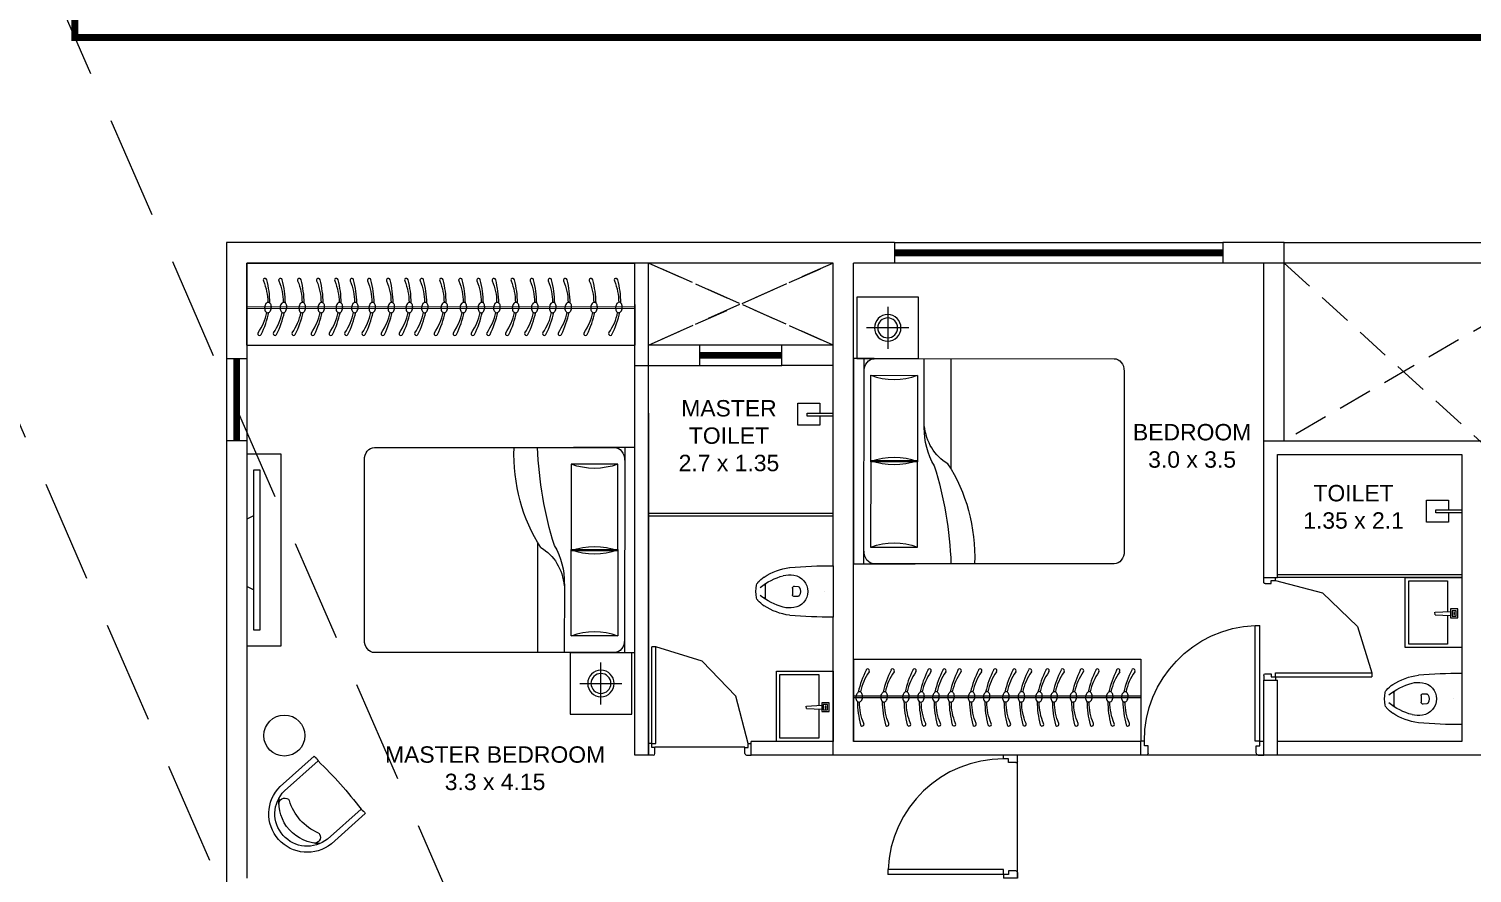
# Model space of a CAD drawing. Header units: inches. Extents: x 27644242 to 29005101, y -955243 to 216979.
# Drawn here: x 28704007 to 28714567, y -591915 to -585740 of the extents above; entities that cross this region are included whole.
import ezdxf

# ---------------------------------------------------------------- set-up
doc = ezdxf.new("R2010")
doc.units = ezdxf.units.IN
doc.header["$MEASUREMENT"] = 0
doc.set_wipeout_variables(frame=1)
for name, pattern in [('01-Xref Col Podium Lvl-1$0$HIDDEN', [0.375, 0.25, -0.125]), ('DASHED2', [0.375, 0.25, -0.125]), ('HIDDEN', [0.375, 0.25, -0.125])]:
    doc.linetypes.add(name, pattern=pattern)
for name, color, linetype, lineweight in [('AHC-A-DUCT', 14, 'HIDDEN', 5), ('DOOR', 4, 'Continuous', 0), ('DOORS', 1, 'Continuous', 9), ('ELEVATION', 40, 'Continuous', 13), ('FURN', 250, 'Continuous', 0), ('RVA Site Boundary', 17, 'Continuous', 15), ('WALL', 7, 'Continuous', 20), ('WINDOW', 162, 'Continuous', 13)]:
    doc.layers.add(name, color=color, linetype=linetype, lineweight=lineweight)
doc.layers.add('text', color=7, linetype='Continuous')
doc.styles.add('AMITS', font='arial.ttf')

# ---------------------------------------------------------------- blocks, each defined once
blk = doc.blocks.new('A$C3C731254-flat-1')
at = {"layer": 'FURN'}
for p, q in [((-77430, -2820), (-77431, -2802)), ((-77430, -2802), (-77318, -2797)), ((-77430, -2820), (-77318, -2825))]:
    blk.add_line(p, q, dxfattribs=at)
for points in [[(-77233, -3061), (-77648, -3061), (-77648, -2547), (-77233, -2547)], [(-77263, -2843), (-77263, -2778), (-77318, -2778), (-77318, -2843)], [(-77275, -2831), (-77275, -2791), (-77306, -2791), (-77306, -2831)], [(-77287, -2819), (-77287, -2803), (-77293, -2803), (-77293, -2819)]]:
    blk.add_lwpolyline(points, close=True, dxfattribs=at)
blk.add_lwpolyline([(-77339, -2824), (-77339, -3036), (-77623, -3036), (-77623, -2572), (-77339, -2572), (-77339, -2798)], dxfattribs=at)
blk = doc.blocks.new('A$C700F438C')
at = {"layer": 'FURN', "color": 8, "extrusion": (-6.65399e-08, 5.27913e-08, 1)}
for p, q in [((0.073, 1.5, 0), (1.83, 1.5, 0)), ((1.98, 1.5, 0), (1.53, 1.5, 0)), ((1.98, 1.5, 0), (1.53, 1.5, 0)), ((1.98, 1.5, 0), (1.53, 1.5, 0)), ((1.904, 1.5, 0), (1.904, 0, 0)), ((0, 0.091, 0), (0, 1.409, 0)), ((1.855, 1.378, 0), (1.512, 1.378, 0)), ((1.512, 1.378, 0), (1.512, 0.747, 0)), ((1.855, 0.747, 0), (1.855, 1.378, 0)), ((1.267, 0.799, 0), (1.267, 0, 0)), ((1.512, 0.122, 0), (1.512, 0.754, 0)), ((1.512, 0.754, 0), (1.855, 0.754, 0)), ((1.512, 0.747, 0), (1.855, 0.747, 0)), ((1.855, 0.754, 0), (1.855, 0.122, 0)), ((1.463, 0.503, 0), (1.463, 0, 0)), ((1.855, 0.122, 0), (1.512, 0.122, 0)), ((1.83, 0, 0), (0.074, 0, 0)), ((1.904, 0, 0), (1.98, 0, 0))]:
    blk.add_line(p, q, dxfattribs=at)
at = {"layer": 'FURN', "linetype": 'Continuous', "lineweight": 0, "extrusion": (-6.65399e-08, 5.27913e-08, 1)}
blk.add_line((1.83, 0, 0), (1.917, 0, 0), dxfattribs=at)
at = {"layer": 'FURN', "color": 8, "extrusion": (6.65399e-08, -5.27913e-08, -1)}
for centre, major_axis, ratio, start_param, end_param in [((0.073, 1.409, 0), (0, -0.0914, 0), 0.803207, 1.570796, 3.141593), ((1.959, 1.454, 0), (0, -1.077, 0), 0.803207, 0.880587, 1.613256), ((3.067, 1.603, 0), (0, -2.243, 0), 0.803207, 1.197175, 1.525138), ((1.83, 1.409, 0), (0, -0.0914, 0), 0.803207, 3.141593, 4.712389), ((1.683, 2.11, 0), (0, -0.762, 0), 0.803207, -0.283794, 0.283794), ((0.669, 0.085, 0), (-0.705, -0.615, 0), 0.604617, 2.952061, 3.536756), ((-0.032, 0.19, 0), (-1.467, -0.494, 0), 0.581007, 3.019706, 3.343381), ((1.684, 0.015, 0), (0, -0.762, 0), 0.803207, 2.857799, 3.425387), ((0.074, 0.091, 0), (0, -0.0914, 0), 0.803207, 0, 1.570796), ((1.83, 0.092, 0), (0, -0.0914, 0), 0.803207, -1.570796, 0)]:
    blk.add_ellipse(centre, major_axis=major_axis, ratio=ratio, start_param=start_param, end_param=end_param, dxfattribs=at)
at = {"layer": 'FURN', "color": 8, "extrusion": (-6.65399e-08, 5.27913e-08, 1)}
for centre, start_param, end_param in [((1.683, 1.485, 0), -0.283794, 0.283794), ((1.684, -0.61, 0), 2.857799, 3.425387)]:
    blk.add_ellipse(centre, major_axis=(0, -0.762, 0), ratio=0.803207, start_param=start_param, end_param=end_param, dxfattribs=at)
blk = doc.blocks.new('BEDROOM')
at = {"layer": 'FURN', "linetype": 'Continuous', "extrusion": (-5.00305e-08, -8.66553e-08, 1)}
for p, q in [((1066, 501, 0), (1066, 193, 0)), ((912, 347, 0), (1220, 347, 0))]:
    blk.add_line(p, q, dxfattribs=at)
at = {"layer": 'FURN', "ltscale": 500}
blk.add_line((1315, 122, 0), (1315, -1378, 0), dxfattribs=at)
at = {"layer": 'FURN', "ltscale": 0.05, "extrusion": (-5.00305e-08, -8.66553e-08, 1), "elevation": 0}
blk.add_lwpolyline([(1291, 122), (841, 122), (841, 572), (1291, 572)], close=True, dxfattribs=at)
at = {"layer": 'FURN', "linetype": 'Continuous', "extrusion": (-5.00305e-08, -8.66553e-08, 1)}
for radius in [97, 72.8]:
    blk.add_circle((1066, 347, 0), radius, dxfattribs=at)
at = {"layer": 'FURN', "extrusion": (-3.01072e-07, 1.30707e-07, 1), "xscale": -1000.000000000015, "yscale": 1000.000000000015, "zscale": 1000.000000000007, "rotation": 180.0236273616612}
blk.add_blockref('A$C700F438C', (-665, 121, 0), dxfattribs=at)
blk = doc.blocks.new('A$C3D5F2F58')
at = {"color": 0, "linetype": 'ByBlock'}
blk.add_wipeout([(188, 0), (-188, 0), (-185, -125), (-183, -194), (-179, -263), (-176, -302), (-170, -349), (-151, -415), (-144, -433), (-131, -459), (-112, -495), (-106, -504), (-86, -530), (-72, -545), (-64, -553), (-56, -558), (-41, -562), (-23, -564), (3, -565), (30, -563), (47, -561), (56, -558), (74, -543), (101, -511), (135, -451), (158, -392), (171, -340), (179, -260), (185, -136), (187, -46)], dxfattribs=at)
for p, q in [((-188, 0), (188, 0)), ((0, -63), (0, -63)), ((-38, -282), (-36, -255)), ((-24, -298), (24, -298)), ((36, -255), (38, -282)), ((-43, -497), (43, -497))]:
    blk.add_line(p, q, dxfattribs=at)
at = {"color": 0, "linetype": 'ByBlock', "extrusion": (0, 0, -1)}
for centre, major_axis, ratio, start_param, end_param in [((3903, 5), (4088, 164), 0.940247, 3.100232, 3.182953), ((-3903, 5), (-4088, 164), 0.940247, 3.100232, 3.182953), ((0, -305), (84.4, 84.4), 1, 4.07333, 6.922251), ((87, -319), (147, 147), 1, 3.705861, 4.079165), ((-24, -284), (10, 10), 1, 2.356198, 4.018929), ((-27, -256), (6.03, 6.03), 1, 4.01894, 4.852375), ((0, -292), (-38.2, 38.2), 1, 0.139988, 1.430816), ((24, -284), (-10, 10), 1, 2.264265, 3.926995), ((27, -256), (6.03, 6.03), 1, -0.139979, 0.693472), ((-87, -319), (-147, 147), 1, 2.204028, 2.577331), ((276, -258), (321, 321), 1, 3.353441, 3.79389), ((326, -246), (-323, 323), 1, 4.816657, 5.23508), ((-326, -246), (-323, 323), 1, 2.618909, 3.037332), ((-276, -258), (-321, 321), 1, 2.489302, 2.929752), ((119, -350), (193, 193), 1, 3.092098, 3.328462), ((-43, -474), (16.1, 16.1), 1, 2.356198, 3.387836), ((43, -474), (16.1, 16.1), 1, 1.324559, 2.356198), ((-119, -350), (193, 193), 1, 1.383935, 1.620298), ((-41, -527), (24.1, 24.1), 1, 2.528301, 3.092099), ((0, -292), (-193, 193), 1, 3.75489, 4.099099), ((41, -527), (24.1, 24.1), 1, 1.620298, 2.184095)]:
    blk.add_ellipse(centre, major_axis=major_axis, ratio=ratio, start_param=start_param, end_param=end_param, dxfattribs=at)
blk = doc.blocks.new('A$C3E645E75')
at = {"extrusion": (0, 0, -1), "zscale": -0.9999999999999998, "rotation": 179.9999999999989}
blk.add_blockref('A$C3D5F2F58', (0, 0), dxfattribs=at)
blk = doc.blocks.new('A$C6E20521E-flat-1-flatten-1')
at = {"layer": 'DOORS', "color": 251}
for p, q in [((-63, 103), (-63, 949)), ((-63, 949), (-27, 949)), ((-27, 103), (-27, 949)), ((-900, 0), (-900, 103)), ((-873, 103), (-900, 103)), ((0, 0), (-900, 0)), ((-873, 67), (-873, 103)), ((-846, 67), (-873, 67)), ((-846, 13), (-846, 67)), ((-27, 103), (-63, 103)), ((-54, 13), (-54, 67)), ((-54, 67), (-27, 67)), ((-27, 103), (0, 103)), ((-27, 67), (-27, 103)), ((0, 0), (0, 103)), ((-859, 0), (-900, 0)), ((-40, 0), (0, 0))]:
    blk.add_line(p, q, dxfattribs=at)
at = {"layer": 'DOORS', "color": 251, "extrusion": (0, 0, -1)}
for centre, major_axis, start_param, end_param in [((-27, 103), (-729, -429), 0.531535, 2.059765), ((-859, 13), (-11.7, -6.7), 3.665191, 5.235988), ((-40, 13), (-11.7, -6.7), 5.235988, 6.806784)]:
    blk.add_ellipse(centre, major_axis=major_axis, ratio=1, start_param=start_param, end_param=end_param, dxfattribs=at)
blk = doc.blocks.new('A$C3A956F37-flat-1')
at = {"layer": 'FURN'}
blk.add_line((-168, 90), (0, 90), dxfattribs=at)
for points in [[(-97, 67), (-97, 0), (-259, 0), (-259, 161), (-97, 161), (-97, 90)], [(0, 67), (-191, 67), (-191, 90), (-168, 90)]]:
    blk.add_lwpolyline(points, dxfattribs=at)
blk = doc.blocks.new('A$C65A37FE3-flatten-3')
at = {"layer": 'DOOR', "color": 252, "true_color": 0x939598}
for p, q in [((0, -34), (0, 0)), ((0, 0), (86, 0)), ((11, -45), (56, -45)), ((56, -45), (56, -23)), ((56, -23), (86, -23)), ((86, -23), (86, 0)), ((86, -23), (86, -53)), ((86, -23), (791, -23)), ((86, -53), (791, -53)), ((791, -53), (791, -23)), ((0, -716), (0, -750)), ((11, -705), (56, -705)), ((56, -705), (56, -728)), ((56, -728), (86, -728)), ((86, -728), (86, -750)), ((0, -750), (86, -750))]:
    blk.add_line(p, q, dxfattribs=at)
for points in [[(0, -34), (3, -42), (11, -45)], [(86, -728), (430, -638), (687, -392), (791, -53)], [(11, -705), (6, -707), (2, -711), (0, -716)]]:
    blk.add_lwpolyline(points, dxfattribs=at)
blk = doc.blocks.new('TVVVV')
at = {"layer": 'FURN', "ltscale": 1000, "elevation": 0}
blk.add_lwpolyline([(-130, 740), (-82, 740), (-82, -429), (-130, -429)], close=True, dxfattribs=at)
for points in [[(-130, 447), (-179, 422)], [(-130, -96), (-179, -71)]]:
    blk.add_lwpolyline(points, dxfattribs=at)
blk = doc.blocks.new('cha-1')
at = {"color": 0, "linetype": 'ByBlock'}
for points in [[(375, 10), (375, 453, 0.950858), (-375, 453), (-375, 10)], [(315, 11), (315, 452, 0.946504), (-315, 452), (-315, 11)]]:
    blk.add_lwpolyline(points, format="xyb", dxfattribs=at)
for centre, radius, start, end in [((0, 263), 405, 42.4573, 137.5427), ((-217, 533), 58.2, 126.2045, 258.1486), ((217, 533), 58.2, 281.8514, 53.7955), ((-224, 501), 25, 258.1486, 294.8492), ((0, 17), 508, 65.1508, 114.8492), ((224, 501), 25, 245.1508, 281.8514), ((-347, 125), 118, 256.2867, 285.6904), ((0, 4466), 4466, 265.9551, 274.0449), ((347, 125), 118, 254.3096, 283.7133)]:
    blk.add_arc(centre, radius, start, end, dxfattribs=at)
blk = doc.blocks.new('FDEFREFR')
at = {"layer": 'AHC-A-DUCT', "linetype": 'DASHED2', "ltscale": 1000}
for p, q in [((28731434, 1060, 0), (28732784, 1660, 0)), ((28732784, 1060, 0), (28731434, 1660, 0)), ((28736084, 1660), (28738284, -340)), ((28738334, 1660), (28736084, 360))]:
    blk.add_line(p, q, dxfattribs=at)
at = {"layer": 'FURN'}
for p, q in [((28728495, 1059, 0), (28728495, 1660, 0)), ((28728495, 1660, 0), (28731334, 1660, 0)), ((28731335, 1059, 0), (28731334, 1660, 0)), ((28728495, 1341, 0), (28731334, 1340, 0)), ((28728495, 1329, 0), (28731334, 1328, 0)), ((28728495, 1060, 0), (28731335, 1060, 0)), ((28732934, -1239, 0), (28732934, -1839, 0)), ((28735034, -1239, 0), (28732934, -1239, 0)), ((28735034, -1238, 0), (28735034, -1839)), ((28735034, -1507, 0), (28732934, -1508, 0)), ((28735034, -1519, 0), (28732934, -1520, 0)), ((28735034, -1839), (28732934, -1839))]:
    blk.add_line(p, q, dxfattribs=at)
at = {"layer": 'FURN', "ltscale": 500}
for p, q in [((28731434, -169), (28732784, -169)), ((28731434, -189), (28732784, -189)), ((28737384, -620), (28736034, -620)), ((28737384, -640), (28736034, -640)), ((28732139, -1882), (28731479, -1882))]:
    blk.add_line(p, q, dxfattribs=at)
at = {"layer": 'FURN', "extrusion": (-9.36485e-09, -6.40542e-09, 1)}
for points in [[(28728663, 1367, 0.057952), (28728640, 1538, 1.08017), (28728615, 1529, -0.102886), (28728647, 1372, -0.821198)], [(28728776, 1367, 0.057952), (28728753, 1538, 1.08017), (28728728, 1529, -0.102886), (28728760, 1372, -0.821198)], [(28728914, 1367, 0.057952), (28728891, 1538, 1.08017), (28728866, 1529, -0.102886), (28728898, 1372, -0.821198)], [(28729053, 1367, 0.057952), (28729030, 1538, 1.08017), (28729005, 1529, -0.102886), (28729037, 1372, -0.821198)], [(28729185, 1367, 0.057952), (28729162, 1538, 1.08017), (28729137, 1529, -0.102886), (28729169, 1372, -0.821198)], [(28729299, 1367, 0.057952), (28729275, 1538, 1.08017), (28729250, 1529, -0.102886), (28729282, 1372, -0.821198)], [(28729426, 1367, 0.057952), (28729402, 1538, 1.08017), (28729378, 1529, -0.102886), (28729409, 1372, -0.821198)], [(28729565, 1367, 0.057952), (28729542, 1538, 1.08017), (28729517, 1529, -0.102886), (28729549, 1372, -0.821198)], [(28729697, 1367, 0.057952), (28729674, 1538, 1.08017), (28729649, 1529, -0.102886), (28729681, 1372, -0.821198)], [(28729811, 1367, 0.057952), (28729787, 1538, 1.08017), (28729762, 1529, -0.102886), (28729794, 1372, -0.821198)], [(28729953, 1367, 0.057952), (28729930, 1538, 1.08017), (28729905, 1529, -0.102886), (28729937, 1372, -0.821198)], [(28730093, 1367, 0.057952), (28730070, 1538, 1.08017), (28730045, 1529, -0.102886), (28730077, 1372, -0.821198)], [(28730225, 1367, 0.057952), (28730202, 1538, 1.08017), (28730177, 1529, -0.102886), (28730209, 1372, -0.821198)], [(28730338, 1367, 0.057952), (28730315, 1538, 1.08017), (28730290, 1529, -0.102886), (28730322, 1372, -0.821198)], [(28730475, 1367, 0.057952), (28730452, 1538, 1.08017), (28730427, 1529, -0.102886), (28730459, 1372, -0.821198)], [(28730615, 1367, 0.057952), (28730592, 1538, 1.08017), (28730567, 1529, -0.102886), (28730599, 1372, -0.821198)], [(28730747, 1367, 0.057952), (28730724, 1538, 1.08017), (28730699, 1529, -0.102886), (28730731, 1372, -0.821198)], [(28730860, 1367, 0.057952), (28730837, 1538, 1.08017), (28730812, 1529, -0.102886), (28730844, 1372, -0.821198)], [(28731049, 1367, 0.057952), (28731025, 1538, 1.08017), (28731000, 1529, -0.102886), (28731032, 1372, -0.821198)], [(28731231, 1367, 0.057952), (28731208, 1538, 1.08017), (28731183, 1530, -0.102886), (28731215, 1372, -0.821198)]]:
    blk.add_lwpolyline(points, format="xyb", dxfattribs=at)
for points in [[(28731221, 1373, 0.144333), (28731212, 1371, 0.107177), (28731202, 1363, 0.077818), (28731196, 1352, 0.065016), (28731192, 1337, 0.065016), (28731193, 1322, 0.077818), (28731197, 1310, 0.107177), (28731204, 1300, 0.144333), (28731213, 1297, 0.144333), (28731222, 1299, 0.107177), (28731231, 1306, 0.077818), (28731237, 1317, 0.065016), (28731241, 1332, 0.065016), (28731240, 1347, 0.077818), (28731237, 1360, 0.107177), (28731229, 1369, 0.144333)], [(28728653, 1372, 0.144333), (28728644, 1371, 0.107177), (28728634, 1363, 0.077818), (28728628, 1352, 0.065016), (28728625, 1337, 0.065016), (28728625, 1322, 0.077818), (28728629, 1309, 0.107177), (28728637, 1300, 0.144333), (28728645, 1297, 0.144333), (28728654, 1298, 0.107177), (28728663, 1306, 0.077818), (28728670, 1317, 0.065016), (28728673, 1332, 0.065016), (28728673, 1347, 0.077818), (28728669, 1359, 0.107177), (28728661, 1369, 0.144333)], [(28728766, 1372, 0.144333), (28728757, 1371, 0.107177), (28728748, 1363, 0.077818), (28728741, 1352, 0.065016), (28728738, 1337, 0.065016), (28728738, 1322, 0.077818), (28728742, 1310, 0.107177), (28728750, 1300, 0.144333), (28728758, 1297, 0.144333), (28728767, 1298, 0.107177), (28728777, 1306, 0.077818), (28728783, 1317, 0.065016), (28728786, 1332, 0.065016), (28728786, 1347, 0.077818), (28728782, 1359, 0.107177), (28728774, 1369, 0.144333)], [(28728903, 1372, 0.144333), (28728895, 1371, 0.107177), (28728885, 1363, 0.077818), (28728879, 1352, 0.065016), (28728875, 1337, 0.065016), (28728876, 1322, 0.077818), (28728880, 1309, 0.107177), (28728887, 1300, 0.144333), (28728896, 1297, 0.144333), (28728905, 1298, 0.107177), (28728914, 1306, 0.077818), (28728920, 1317, 0.065016), (28728924, 1332, 0.065016), (28728923, 1347, 0.077818), (28728919, 1359, 0.107177), (28728912, 1369, 0.144333)], [(28729043, 1372, 0.144333), (28729034, 1371, 0.107177), (28729025, 1363, 0.077818), (28729018, 1352, 0.065016), (28729015, 1337, 0.065016), (28729015, 1322, 0.077818), (28729019, 1309, 0.107177), (28729027, 1300, 0.144333), (28729035, 1297, 0.144333), (28729044, 1298, 0.107177), (28729054, 1306, 0.077818), (28729060, 1317, 0.065016), (28729063, 1332, 0.065016), (28729063, 1347, 0.077818), (28729059, 1359, 0.107177), (28729052, 1369, 0.144333)], [(28729175, 1372, 0.144333), (28729166, 1371, 0.107177), (28729157, 1363, 0.077818), (28729150, 1352, 0.065016), (28729147, 1337, 0.065016), (28729147, 1322, 0.077818), (28729151, 1309, 0.107177), (28729159, 1300, 0.144333), (28729167, 1297, 0.144333), (28729176, 1298, 0.107177), (28729186, 1306, 0.077818), (28729192, 1317, 0.065016), (28729195, 1332, 0.065016), (28729195, 1347, 0.077818), (28729191, 1359, 0.107177), (28729183, 1369, 0.144333)], [(28729288, 1372, 0.144333), (28729279, 1371, 0.107177), (28729270, 1363, 0.077818), (28729264, 1352, 0.065016), (28729260, 1337, 0.065016), (28729261, 1322, 0.077818), (28729264, 1310, 0.107177), (28729272, 1300, 0.144333), (28729281, 1297, 0.144333), (28729289, 1298, 0.107177), (28729299, 1306, 0.077818), (28729305, 1317, 0.065016), (28729309, 1332, 0.065016), (28729308, 1347, 0.077818), (28729304, 1359, 0.107177), (28729297, 1369, 0.144333)], [(28729415, 1372, 0.144333), (28729406, 1371, 0.107177), (28729397, 1363, 0.077818), (28729391, 1352, 0.065016), (28729387, 1337, 0.065016), (28729388, 1322, 0.077818), (28729392, 1309, 0.107177), (28729399, 1300, 0.144333), (28729408, 1297, 0.144333), (28729416, 1298, 0.107177), (28729426, 1306, 0.077818), (28729432, 1317, 0.065016), (28729436, 1332, 0.065016), (28729435, 1347, 0.077818), (28729431, 1359, 0.107177), (28729424, 1369, 0.144333)], [(28729555, 1372, 0.144333), (28729546, 1371, 0.107177), (28729537, 1363, 0.077818), (28729530, 1352, 0.065016), (28729527, 1337, 0.065016), (28729527, 1322, 0.077818), (28729531, 1309, 0.107177), (28729539, 1300, 0.144333), (28729547, 1297, 0.144333), (28729556, 1298, 0.107177), (28729566, 1306, 0.077818), (28729572, 1317, 0.065016), (28729575, 1332, 0.065016), (28729575, 1347, 0.077818), (28729571, 1359, 0.107177), (28729563, 1369, 0.144333)], [(28729687, 1372, 0.144333), (28729678, 1371, 0.107177), (28729669, 1363, 0.077818), (28729662, 1352, 0.065016), (28729659, 1337, 0.065016), (28729659, 1322, 0.077818), (28729663, 1309, 0.107177), (28729671, 1300, 0.144333), (28729679, 1297, 0.144333), (28729688, 1298, 0.107177), (28729697, 1306, 0.077818), (28729704, 1317, 0.065016), (28729707, 1332, 0.065016), (28729707, 1347, 0.077818), (28729703, 1359, 0.107177), (28729695, 1369, 0.144333)], [(28729800, 1372, 0.144333), (28729791, 1371, 0.107177), (28729782, 1363, 0.077818), (28729776, 1352, 0.065016), (28729772, 1337, 0.065016), (28729772, 1322, 0.077818), (28729776, 1310, 0.107177), (28729784, 1300, 0.144333), (28729792, 1297, 0.144333), (28729801, 1298, 0.107177), (28729811, 1306, 0.077818), (28729817, 1317, 0.065016), (28729821, 1332, 0.065016), (28729820, 1347, 0.077818), (28729816, 1359, 0.107177), (28729809, 1369, 0.144333)], [(28729943, 1372, 0.144333), (28729934, 1371, 0.107177), (28729925, 1363, 0.077818), (28729918, 1352, 0.065016), (28729915, 1337, 0.065016), (28729915, 1322, 0.077818), (28729919, 1309, 0.107177), (28729927, 1300, 0.144333), (28729935, 1297, 0.144333), (28729944, 1298, 0.107177), (28729953, 1306, 0.077818), (28729960, 1317, 0.065016), (28729963, 1332, 0.065016), (28729963, 1347, 0.077818), (28729959, 1359, 0.107177), (28729951, 1369, 0.144333)], [(28730083, 1372, 0.144333), (28730074, 1371, 0.107177), (28730064, 1363, 0.077818), (28730058, 1352, 0.065016), (28730054, 1337, 0.065016), (28730055, 1322, 0.077818), (28730059, 1309, 0.107177), (28730066, 1300, 0.144333), (28730075, 1297, 0.144333), (28730084, 1298, 0.107177), (28730093, 1306, 0.077818), (28730099, 1317, 0.065016), (28730103, 1332, 0.065016), (28730102, 1347, 0.077818), (28730099, 1359, 0.107177), (28730091, 1369, 0.144333)], [(28730214, 1372, 0.144333), (28730206, 1371, 0.107177), (28730196, 1363, 0.077818), (28730190, 1352, 0.065016), (28730186, 1337, 0.065016), (28730187, 1322, 0.077818), (28730191, 1309, 0.107177), (28730198, 1300, 0.144333), (28730207, 1297, 0.144333), (28730216, 1298, 0.107177), (28730225, 1306, 0.077818), (28730231, 1317, 0.065016), (28730235, 1332, 0.065016), (28730234, 1347, 0.077818), (28730230, 1359, 0.107177), (28730223, 1369, 0.144333)], [(28730328, 1372, 0.144333), (28730319, 1371, 0.107177), (28730309, 1363, 0.077818), (28730303, 1352, 0.065016), (28730300, 1337, 0.065016), (28730300, 1322, 0.077818), (28730304, 1310, 0.107177), (28730312, 1300, 0.144333), (28730320, 1297, 0.144333), (28730329, 1298, 0.107177), (28730338, 1306, 0.077818), (28730345, 1317, 0.065016), (28730348, 1332, 0.065016), (28730348, 1347, 0.077818), (28730344, 1359, 0.107177), (28730336, 1369, 0.144333)], [(28730465, 1372, 0.144333), (28730456, 1371, 0.107177), (28730447, 1363, 0.077818), (28730441, 1352, 0.065016), (28730437, 1337, 0.065016), (28730437, 1322, 0.077818), (28730441, 1309, 0.107177), (28730449, 1300, 0.144333), (28730457, 1297, 0.144333), (28730466, 1298, 0.107177), (28730476, 1306, 0.077818), (28730482, 1317, 0.065016), (28730486, 1332, 0.065016), (28730485, 1347, 0.077818), (28730481, 1359, 0.107177), (28730474, 1369, 0.144333)], [(28730605, 1372, 0.144333), (28730596, 1371, 0.107177), (28730587, 1363, 0.077818), (28730580, 1352, 0.065016), (28730577, 1337, 0.065016), (28730577, 1322, 0.077818), (28730581, 1309, 0.107177), (28730589, 1300, 0.144333), (28730597, 1297, 0.144333), (28730606, 1298, 0.107177), (28730615, 1306, 0.077818), (28730622, 1317, 0.065016), (28730625, 1332, 0.065016), (28730625, 1347, 0.077818), (28730621, 1359, 0.107177), (28730613, 1369, 0.144333)], [(28730737, 1372, 0.144333), (28730728, 1371, 0.107177), (28730718, 1363, 0.077818), (28730712, 1352, 0.065016), (28730709, 1337, 0.065016), (28730709, 1322, 0.077818), (28730713, 1309, 0.107177), (28730721, 1300, 0.144333), (28730729, 1297, 0.144333), (28730738, 1298, 0.107177), (28730747, 1306, 0.077818), (28730754, 1317, 0.065016), (28730757, 1332, 0.065016), (28730757, 1347, 0.077818), (28730753, 1359, 0.107177), (28730745, 1369, 0.144333)], [(28730850, 1372, 0.144333), (28730841, 1371, 0.107177), (28730832, 1363, 0.077818), (28730825, 1352, 0.065016), (28730822, 1337, 0.065016), (28730822, 1322, 0.077818), (28730826, 1310, 0.107177), (28730834, 1300, 0.144333), (28730842, 1297, 0.144333), (28730851, 1298, 0.107177), (28730861, 1306, 0.077818), (28730867, 1317, 0.065016), (28730870, 1332, 0.065016), (28730870, 1347, 0.077818), (28730866, 1359, 0.107177), (28730858, 1369, 0.144333)], [(28731038, 1372, 0.144333), (28731029, 1371, 0.107177), (28731020, 1363, 0.077818), (28731014, 1352, 0.065016), (28731010, 1337, 0.065016), (28731011, 1322, 0.077818), (28731014, 1310, 0.107177), (28731022, 1300, 0.144333), (28731030, 1297, 0.144333), (28731039, 1298, 0.107177), (28731049, 1306, 0.077818), (28731055, 1317, 0.065016), (28731059, 1332, 0.065016), (28731058, 1347, 0.077818), (28731054, 1360, 0.107177), (28731047, 1369, 0.144333)]]:
    blk.add_lwpolyline(points, format="xyb", close=True, dxfattribs=at)
at = {"layer": 'FURN', "ltscale": 500, "elevation": 0}
blk.add_lwpolyline([(28728495, -1140), (28728745, -1140), (28728745, 261), (28728495, 261)], close=True, dxfattribs=at)
at = {"layer": 'FURN', "extrusion": (9.36485e-09, 6.40542e-09, 1)}
for points in [[(28732971, -1551, 0.144333), (28732980, -1550, 0.107177), (28732989, -1542, 0.077818), (28732996, -1531, 0.065016), (28732999, -1516, 0.065016), (28732999, -1501, 0.077818), (28732995, -1489, 0.107177), (28732987, -1479, 0.144333), (28732979, -1476, 0.144333), (28732970, -1477, 0.107177), (28732961, -1485, 0.077818), (28732954, -1496, 0.065016), (28732951, -1511, 0.065016), (28732951, -1526, 0.077818), (28732955, -1539, 0.107177), (28732963, -1548, 0.144333)], [(28733153, -1551, 0.144333), (28733162, -1550, 0.107177), (28733172, -1542, 0.077818), (28733178, -1531, 0.065016), (28733181, -1516, 0.065016), (28733181, -1501, 0.077818), (28733177, -1488, 0.107177), (28733169, -1479, 0.144333), (28733161, -1476, 0.144333), (28733152, -1477, 0.107177), (28733143, -1485, 0.077818), (28733136, -1496, 0.065016), (28733133, -1511, 0.065016), (28733133, -1526, 0.077818), (28733137, -1538, 0.107177), (28733145, -1548, 0.144333)], [(28733313, -1551, 0.144333), (28733322, -1550, 0.107177), (28733331, -1542, 0.077818), (28733337, -1531, 0.065016), (28733341, -1516, 0.065016), (28733340, -1501, 0.077818), (28733336, -1488, 0.107177), (28733329, -1479, 0.144333), (28733320, -1476, 0.144333), (28733312, -1477, 0.107177), (28733302, -1485, 0.077818), (28733296, -1496, 0.065016), (28733292, -1511, 0.065016), (28733293, -1526, 0.077818), (28733297, -1538, 0.107177), (28733304, -1548, 0.144333)], [(28733423, -1551, 0.144333), (28733432, -1550, 0.107177), (28733442, -1542, 0.077818), (28733448, -1531, 0.065016), (28733451, -1516, 0.065016), (28733451, -1501, 0.077818), (28733447, -1488, 0.107177), (28733439, -1479, 0.144333), (28733431, -1476, 0.144333), (28733422, -1477, 0.107177), (28733413, -1485, 0.077818), (28733406, -1496, 0.065016), (28733403, -1511, 0.065016), (28733403, -1526, 0.077818), (28733407, -1538, 0.107177), (28733415, -1548, 0.144333)], [(28733532, -1551, 0.144333), (28733541, -1549, 0.107177), (28733550, -1542, 0.077818), (28733557, -1531, 0.065016), (28733560, -1516, 0.065016), (28733560, -1501, 0.077818), (28733556, -1488, 0.107177), (28733548, -1479, 0.144333), (28733540, -1475, 0.144333), (28733531, -1477, 0.107177), (28733522, -1485, 0.077818), (28733515, -1496, 0.065016), (28733512, -1511, 0.065016), (28733512, -1526, 0.077818), (28733516, -1538, 0.107177), (28733524, -1548, 0.144333)], [(28733643, -1551, 0.144333), (28733652, -1549, 0.107177), (28733661, -1542, 0.077818), (28733667, -1531, 0.065016), (28733671, -1516, 0.065016), (28733670, -1500, 0.077818), (28733666, -1488, 0.107177), (28733659, -1479, 0.144333), (28733650, -1475, 0.144333), (28733641, -1477, 0.107177), (28733632, -1485, 0.077818), (28733626, -1496, 0.065016), (28733622, -1511, 0.065016), (28733623, -1526, 0.077818), (28733627, -1538, 0.107177), (28733634, -1548, 0.144333)], [(28733793, -1551, 0.144333), (28733801, -1549, 0.107177), (28733811, -1542, 0.077818), (28733817, -1531, 0.065016), (28733821, -1516, 0.065016), (28733820, -1501, 0.077818), (28733816, -1488, 0.107177), (28733809, -1479, 0.144333), (28733800, -1475, 0.144333), (28733791, -1477, 0.107177), (28733782, -1485, 0.077818), (28733776, -1496, 0.065016), (28733772, -1511, 0.065016), (28733773, -1526, 0.077818), (28733777, -1538, 0.107177), (28733784, -1548, 0.144333)], [(28733903, -1551, 0.144333), (28733912, -1549, 0.107177), (28733921, -1542, 0.077818), (28733928, -1531, 0.065016), (28733931, -1516, 0.065016), (28733931, -1500, 0.077818), (28733927, -1488, 0.107177), (28733919, -1479, 0.144333), (28733911, -1475, 0.144333), (28733902, -1477, 0.107177), (28733893, -1485, 0.077818), (28733886, -1496, 0.065016), (28733883, -1511, 0.065016), (28733883, -1526, 0.077818), (28733887, -1538, 0.107177), (28733895, -1548, 0.144333)], [(28734044, -1551, 0.144333), (28734053, -1549, 0.107177), (28734062, -1542, 0.077818), (28734069, -1531, 0.065016), (28734072, -1516, 0.065016), (28734072, -1501, 0.077818), (28734068, -1488, 0.107177), (28734060, -1479, 0.144333), (28734052, -1475, 0.144333), (28734043, -1477, 0.107177), (28734034, -1485, 0.077818), (28734027, -1496, 0.065016), (28734024, -1511, 0.065016), (28734024, -1526, 0.077818), (28734028, -1538, 0.107177), (28734036, -1548, 0.144333)], [(28734158, -1551, 0.144333), (28734167, -1549, 0.107177), (28734176, -1542, 0.077818), (28734182, -1531, 0.065016), (28734186, -1516, 0.065016), (28734185, -1500, 0.077818), (28734181, -1488, 0.107177), (28734174, -1479, 0.144333), (28734165, -1475, 0.144333), (28734156, -1477, 0.107177), (28734147, -1485, 0.077818), (28734141, -1496, 0.065016), (28734137, -1511, 0.065016), (28734138, -1526, 0.077818), (28734142, -1538, 0.107177), (28734149, -1548, 0.144333)], [(28734286, -1551, 0.144333), (28734295, -1549, 0.107177), (28734305, -1542, 0.077818), (28734311, -1531, 0.065016), (28734314, -1516, 0.065016), (28734314, -1501, 0.077818), (28734310, -1488, 0.107177), (28734302, -1479, 0.144333), (28734294, -1475, 0.144333), (28734285, -1477, 0.107177), (28734276, -1485, 0.077818), (28734269, -1496, 0.065016), (28734266, -1511, 0.065016), (28734266, -1526, 0.077818), (28734270, -1538, 0.107177), (28734278, -1548, 0.144333)], [(28734397, -1551, 0.144333), (28734406, -1549, 0.107177), (28734415, -1542, 0.077818), (28734421, -1531, 0.065016), (28734425, -1516, 0.065016), (28734425, -1500, 0.077818), (28734421, -1488, 0.107177), (28734413, -1479, 0.144333), (28734405, -1475, 0.144333), (28734396, -1477, 0.107177), (28734386, -1485, 0.077818), (28734380, -1496, 0.065016), (28734376, -1511, 0.065016), (28734377, -1526, 0.077818), (28734381, -1538, 0.107177), (28734388, -1548, 0.144333)], [(28734538, -1551, 0.144333), (28734547, -1549, 0.107177), (28734556, -1542, 0.077818), (28734562, -1531, 0.065016), (28734566, -1516, 0.065016), (28734565, -1501, 0.077818), (28734562, -1488, 0.107177), (28734554, -1479, 0.144333), (28734546, -1475, 0.144333), (28734537, -1477, 0.107177), (28734527, -1485, 0.077818), (28734521, -1496, 0.065016), (28734517, -1511, 0.065016), (28734518, -1526, 0.077818), (28734522, -1538, 0.107177), (28734529, -1548, 0.144333)], [(28734651, -1551, 0.144333), (28734660, -1549, 0.107177), (28734670, -1542, 0.077818), (28734676, -1531, 0.065016), (28734679, -1516, 0.065016), (28734679, -1500, 0.077818), (28734675, -1488, 0.107177), (28734668, -1479, 0.144333), (28734659, -1475, 0.144333), (28734650, -1477, 0.107177), (28734641, -1485, 0.077818), (28734634, -1496, 0.065016), (28734631, -1511, 0.065016), (28734631, -1526, 0.077818), (28734635, -1538, 0.107177), (28734643, -1548, 0.144333)], [(28734803, -1551, 0.144333), (28734812, -1549, 0.107177), (28734822, -1542, 0.077818), (28734828, -1531, 0.065016), (28734832, -1516, 0.065016), (28734831, -1501, 0.077818), (28734827, -1488, 0.107177), (28734820, -1479, 0.144333), (28734811, -1475, 0.144333), (28734802, -1477, 0.107177), (28734793, -1485, 0.077818), (28734787, -1496, 0.065016), (28734783, -1511, 0.065016), (28734783, -1526, 0.077818), (28734787, -1538, 0.107177), (28734795, -1548, 0.144333)], [(28734914, -1551, 0.144333), (28734923, -1549, 0.107177), (28734932, -1542, 0.077818), (28734939, -1531, 0.065016), (28734942, -1516, 0.065016), (28734942, -1500, 0.077818), (28734938, -1488, 0.107177), (28734930, -1479, 0.144333), (28734922, -1475, 0.144333), (28734913, -1477, 0.107177), (28734903, -1485, 0.077818), (28734897, -1496, 0.065016), (28734894, -1511, 0.065016), (28734894, -1526, 0.077818), (28734898, -1538, 0.107177), (28734906, -1548, 0.144333)]]:
    blk.add_lwpolyline(points, format="xyb", close=True, dxfattribs=at)
for points in [[(28732961, -1546, 0.057952), (28732984, -1717, 1.08017), (28733009, -1708, -0.102886), (28732977, -1551, -0.821198)], [(28733143, -1546, 0.057952), (28733166, -1717, 1.08017), (28733191, -1708, -0.102886), (28733159, -1551, -0.821198)], [(28733302, -1546, 0.057952), (28733326, -1717, 1.08017), (28733351, -1708, -0.102886), (28733319, -1551, -0.821198)], [(28733413, -1546, 0.057952), (28733436, -1717, 1.08017), (28733461, -1708, -0.102886), (28733429, -1551, -0.821198)], [(28733522, -1546, 0.057952), (28733545, -1717, 1.08017), (28733570, -1708, -0.102886), (28733538, -1551, -0.821198)], [(28733632, -1546, 0.057952), (28733656, -1717, 1.08017), (28733680, -1708, -0.102886), (28733649, -1551, -0.821198)], [(28733782, -1546, 0.057952), (28733805, -1717, 1.08017), (28733830, -1708, -0.102886), (28733798, -1551, -0.821198)], [(28733893, -1546, 0.057952), (28733916, -1717, 1.08017), (28733941, -1708, -0.102886), (28733909, -1551, -0.821198)], [(28734034, -1546, 0.057952), (28734057, -1717, 1.08017), (28734082, -1708, -0.102886), (28734050, -1551, -0.821198)], [(28734147, -1546, 0.057952), (28734171, -1717, 1.08017), (28734195, -1708, -0.102886), (28734164, -1551, -0.821198)], [(28734276, -1546, 0.057952), (28734299, -1717, 1.08017), (28734324, -1708, -0.102886), (28734292, -1551, -0.821198)], [(28734387, -1546, 0.057952), (28734410, -1717, 1.08017), (28734435, -1708, -0.102886), (28734403, -1551, -0.821198)], [(28734527, -1546, 0.057952), (28734551, -1717, 1.08017), (28734576, -1708, -0.102886), (28734544, -1551, -0.821198)], [(28734641, -1546, 0.057952), (28734664, -1717, 1.08017), (28734689, -1708, -0.102886), (28734657, -1551, -0.821198)], [(28734793, -1546, 0.057952), (28734816, -1717, 1.08017), (28734841, -1708, -0.102886), (28734809, -1551, -0.821198)], [(28734904, -1546, 0.057952), (28734927, -1717, 1.08017), (28734952, -1708, -0.102886), (28734920, -1551, -0.821198)]]:
    blk.add_lwpolyline(points, format="xyb", dxfattribs=at)
at = {"layer": 'FURN', "extrusion": (-9.36485e-09, -6.40542e-09, 1)}
for centre, radius, start, end in [((28728253, 1377, 0), 395, 325.0214, 348.5184), ((28727930, 1466, 0), 745, 333.8497, 347.1166), ((28728366, 1377, 0), 395, 325.0214, 348.5184), ((28728043, 1466, 0), 745, 333.8497, 347.1166), ((28728503, 1377, 0), 395, 325.0214, 348.5184), ((28728180, 1466, 0), 745, 333.8497, 347.1166), ((28728643, 1377, 0), 395, 325.0214, 348.5184), ((28728320, 1466, 0), 745, 333.8497, 347.1166), ((28728775, 1377, 0), 395, 325.0214, 348.5184), ((28728452, 1466, 0), 745, 333.8497, 347.1166), ((28728888, 1377, 0), 395, 325.0214, 348.5184), ((28728565, 1466, 0), 745, 333.8497, 347.1166), ((28729015, 1377, 0), 395, 325.0214, 348.5184), ((28728692, 1466, 0), 745, 333.8497, 347.1166), ((28729155, 1377, 0), 395, 325.0214, 348.5184), ((28728832, 1466, 0), 745, 333.8497, 347.1166), ((28729287, 1377, 0), 395, 325.0214, 348.5184), ((28728964, 1466, 0), 745, 333.8497, 347.1166), ((28729400, 1377, 0), 395, 325.0214, 348.5184), ((28729077, 1466, 0), 745, 333.8497, 347.1166), ((28729543, 1377, 0), 395, 325.0214, 348.5184), ((28729220, 1466, 0), 745, 333.8497, 347.1166), ((28729682, 1377, 0), 395, 325.0214, 348.5184), ((28729359, 1466, 0), 745, 333.8497, 347.1166), ((28729814, 1377, 0), 395, 325.0214, 348.5184), ((28729491, 1466, 0), 745, 333.8497, 347.1166), ((28729928, 1377, 0), 395, 325.0214, 348.5184), ((28729605, 1466, 0), 745, 333.8497, 347.1166), ((28730065, 1377, 0), 395, 325.0214, 348.5184), ((28729742, 1466, 0), 745, 333.8497, 347.1166), ((28730205, 1377, 0), 395, 325.0214, 348.5184), ((28729882, 1466, 0), 745, 333.8497, 347.1166), ((28730337, 1377, 0), 395, 325.0214, 348.5184), ((28730014, 1466, 0), 745, 333.8497, 347.1166), ((28730450, 1377, 0), 395, 325.0214, 348.5184), ((28730127, 1466, 0), 745, 333.8497, 347.1166), ((28730638, 1377, 0), 395, 325.0214, 348.5184), ((28730315, 1466, 0), 745, 333.8497, 347.1166), ((28730820, 1377, 0), 395, 325.0214, 348.5184), ((28730497, 1466, 0), 745, 333.8497, 347.1166), ((28728587, 1143, 0), 13.2, 145.0212, 333.8495), ((28728700, 1143, 0), 13.2, 145.0212, 333.8495), ((28728837, 1143, 0), 13.2, 145.0212, 333.8495), ((28728977, 1143, 0), 13.2, 145.0212, 333.8495), ((28729109, 1143, 0), 13.2, 145.0212, 333.8495), ((28729222, 1143, 0), 13.2, 145.0212, 333.8495), ((28729349, 1143, 0), 13.2, 145.0212, 333.8495), ((28729489, 1143, 0), 13.2, 145.0212, 333.8495), ((28729621, 1143, 0), 13.2, 145.0212, 333.8495), ((28729734, 1143, 0), 13.2, 145.0212, 333.8495), ((28729877, 1143, 0), 13.2, 145.0212, 333.8495), ((28730016, 1143, 0), 13.2, 145.0212, 333.8495), ((28730148, 1143, 0), 13.2, 145.0212, 333.8495), ((28730262, 1143, 0), 13.2, 145.0212, 333.8495), ((28730399, 1143, 0), 13.2, 145.0212, 333.8495), ((28730539, 1143, 0), 13.2, 145.0212, 333.8495), ((28730671, 1143, 0), 13.2, 145.0212, 333.8495), ((28730784, 1143, 0), 13.2, 145.0212, 333.8495), ((28730972, 1143, 0), 13.2, 145.0212, 333.8495), ((28731154, 1143, 0), 13.2, 145.0212, 333.8495)]:
    blk.add_arc(centre, radius, start, end, dxfattribs=at)
at = {"layer": 'FURN', "extrusion": (9.36485e-09, 6.40542e-09, 1)}
for centre, radius, start, end in [((28733694, -1645, 0), 745, 153.8497, 167.1166), ((28733371, -1556, 0), 395, 145.0214, 168.5184), ((28733037, -1322, 0), 13.2, 325.0212, 153.8495), ((28733876, -1645, 0), 745, 153.8497, 167.1166), ((28733553, -1556, 0), 395, 145.0214, 168.5184), ((28733219, -1322, 0), 13.2, 325.0212, 153.8495), ((28734036, -1645, 0), 745, 153.8497, 167.1166), ((28733713, -1556, 0), 395, 145.0214, 168.5184), ((28733379, -1322, 0), 13.2, 325.0212, 153.8495), ((28734146, -1645, 0), 745, 153.8497, 167.1166), ((28733823, -1556, 0), 395, 145.0214, 168.5184), ((28733489, -1322, 0), 13.2, 325.0212, 153.8495), ((28734255, -1645, 0), 745, 153.8497, 167.1166), ((28733932, -1556, 0), 395, 145.0214, 168.5184), ((28733598, -1322, 0), 13.2, 325.0212, 153.8495), ((28734366, -1645, 0), 745, 153.8497, 167.1166), ((28734043, -1556, 0), 395, 145.0214, 168.5184), ((28733709, -1322, 0), 13.2, 325.0212, 153.8495), ((28734516, -1645, 0), 745, 153.8497, 167.1166), ((28734193, -1556, 0), 395, 145.0214, 168.5184), ((28733859, -1322, 0), 13.2, 325.0212, 153.8495), ((28734626, -1645, 0), 745, 153.8497, 167.1166), ((28734303, -1556, 0), 395, 145.0214, 168.5184), ((28733969, -1322, 0), 13.2, 325.0212, 153.8495), ((28734767, -1645, 0), 745, 153.8497, 167.1166), ((28734444, -1556, 0), 395, 145.0214, 168.5184), ((28734110, -1322, 0), 13.2, 325.0212, 153.8495), ((28734881, -1645, 0), 745, 153.8497, 167.1166), ((28734558, -1556, 0), 395, 145.0214, 168.5184), ((28734224, -1322, 0), 13.2, 325.0212, 153.8495), ((28735009, -1645, 0), 745, 153.8497, 167.1166), ((28734686, -1556, 0), 395, 145.0214, 168.5184), ((28734352, -1322, 0), 13.2, 325.0212, 153.8495), ((28735120, -1645, 0), 745, 153.8497, 167.1166), ((28734797, -1556, 0), 395, 145.0214, 168.5184), ((28734463, -1322, 0), 13.2, 325.0212, 153.8495), ((28735261, -1645, 0), 745, 153.8497, 167.1166), ((28734938, -1556, 0), 395, 145.0214, 168.5184), ((28734604, -1322, 0), 13.2, 325.0212, 153.8495), ((28735375, -1645, 0), 745, 153.8497, 167.1166), ((28735052, -1556, 0), 395, 145.0214, 168.5184), ((28734717, -1322, 0), 13.2, 325.0212, 153.8495), ((28735527, -1645, 0), 745, 153.8497, 167.1166), ((28735204, -1556, 0), 395, 145.0214, 168.5184), ((28734869, -1322, 0), 13.2, 325.0212, 153.8495), ((28735637, -1645, 0), 745, 153.8497, 167.1166), ((28735314, -1556, 0), 395, 145.0214, 168.5184), ((28734980, -1322, 0), 13.2, 325.0212, 153.8495)]:
    blk.add_arc(centre, radius, start, end, dxfattribs=at)
at = {"layer": 'WALL', "ltscale": 500}
for p, q in [((28733234, 1810), (28728345, 1810)), ((28728345, 1810, 0), (28728345, 960, 0)), ((28733234, 1810), (28733234, 1660)), ((28736084, 1810), (28735634, 1810)), ((28735634, 1810), (28735634, 1660)), ((28728495, 1660, 0), (28728495, 960, 0)), ((28732784, 1660, 0), (28728495, 1660, 0)), ((28733234, 1660, 0), (28732934, 1660, 0)), ((28736084, 1660), (28735634, 1660, 0)), ((28731809, 1060, 0), (28731434, 1060, 0)), ((28731809, 910, 0), (28731809, 1060, 0)), ((28732784, 1060, 0), (28732409, 1060, 0)), ((28732409, 910, 0), (28732409, 1060, 0)), ((28728495, 960, 0), (28728345, 960, 0)), ((28731334, 910, 0), (28731809, 910, 0)), ((28732784, 910, 0), (28732409, 910, 0)), ((28728345, 360, 0), (28728345, -2989)), ((28728495, 360, 0), (28728345, 360, 0)), ((28728495, 360, 0), (28728495, -2839)), ((28735934, -640), (28735934, 360)), ((28735934, 360), (28737534, 360)), ((28736034, -640), (28736034, 260)), ((28736034, 260), (28737384, 260)), ((28735934, -640, 0), (28736034, -640)), ((28735934, -1940), (28735934, -1390)), ((28728495, -1789, 0), (28728495, -2839, 0)), ((28732784, -1839), (28732184, -1839)), ((28732184, -1939), (28732184, -1839)), ((28735034, -1839), (28732934, -1839, 0)), ((28735034, -1939), (28735034, -1839)), ((28737384, -1840), (28736034, -1840)), ((28735034, -1939), (28732184, -1939, 0)), ((28737534, -1940), (28735934, -1940))]:
    blk.add_line(p, q, dxfattribs=at)
at = {"layer": 'WALL', "transparency": 33554687}
for p, q in [((28736084, 360), (28736084, 1810)), ((28731334, -1939), (28731334, 1660)), ((28731434, -1939), (28731434, 1660)), ((28732784, -1939), (28732784, 1660)), ((28732934, -1839), (28732934, 1660)), ((28735934, 360), (28735934, 1660)), ((28736034, -590), (28736034, 260)), ((28735934, -1390), (28736034, -1390)), ((28736034, -1940), (28736034, -1390))]:
    blk.add_line(p, q, dxfattribs=at)
at = {"layer": 'WALL', "ltscale": 500}
blk.add_lwpolyline([(28736084, 1810), (28738284, 1810), (28738284, 1660), (28736084, 1660)], close=True, dxfattribs=at)
blk.add_lwpolyline([(28731434, 561), (28731434, -1939), (28731334, -1939), (28731334, 561)], dxfattribs=at)
at = {"layer": 'WINDOW', "ltscale": 500}
for p, q in [((28733234, 1810), (28735634, 1810)), ((28735634, 1660), (28733234, 1660, 0)), ((28732409, 1060, 0), (28731809, 1060, 0)), ((28728345, 960, 0), (28728345, 360, 0)), ((28728495, 960, 0), (28728495, 360, 0)), ((28731809, 910, 0), (28732409, 910, 0))]:
    blk.add_line(p, q, dxfattribs=at)
at = {"layer": 'WINDOW', "ltscale": 500, "const_width": 50}
blk.add_lwpolyline([(28733234, 1735), (28735634, 1735)], dxfattribs=at)
at = {"layer": 'WINDOW', "ltscale": 500, "const_width": 50, "elevation": 0}
for points in [[(28728420, 960), (28728420, 360)], [(28732409, 985), (28731809, 985)]]:
    blk.add_lwpolyline(points, dxfattribs=at)
for name, p in [('A$C3A956F37-flat-1', (28732784, 473, 0)), ('A$C3A956F37-flat-1', (28737384, -235)), ('A$C3C731254-flat-1', (28814618, 1908)), ('A$C3C731254-flat-1', (28810018, 1222))]:
    blk.add_blockref(name, p)
at = {"layer": 'DOOR', "ltscale": 500}
blk.add_blockref('A$C6E20521E-flat-1-flatten-1', (28735934, -1939), dxfattribs=at)
at = {"layer": 'DOOR', "ltscale": 500, "xscale": -1, "rotation": 89.9999999999998}
blk.add_blockref('A$C6E20521E-flat-1-flatten-1', (28734134, -2839), dxfattribs=at)
at = {"layer": 'FURN', "ltscale": 500, "xscale": -1}
blk.add_blockref('BEDROOM', (28734249, 839, 0), dxfattribs=at)
at = {"layer": 'FURN', "ltscale": 500, "xscale": -1, "rotation": 180}
blk.add_blockref('BEDROOM', (28730019, -1068, 0), dxfattribs=at)
at = {"layer": 'FURN', "ltscale": 1000, "xscale": -1, "rotation": 179.9999999999999}
blk.add_blockref('TVVVV', (28728674, -284, 0), dxfattribs=at)
at = {"layer": 'FURN', "extrusion": (0, 0, -1), "zscale": -1, "rotation": 269.999780269744}
blk.add_blockref('A$C3E645E75', (-28737384, -1528), dxfattribs=at)
at = {"layer": 'WALL', "ltscale": 500, "xscale": -1, "rotation": 179.9999999999991}
blk.add_blockref('A$C65A37FE3-flatten-3', (28735934, -1390), dxfattribs=at)
at = {"layer": 'WALL', "ltscale": 500, "rotation": 90.00000000000006}
blk.add_blockref('A$C65A37FE3-flatten-3', (28731434, -1939), dxfattribs=at)
at = {"layer": 'text', "ltscale": 100, "char_height": 120, "width": 1715.23, "style": 'AMITS'}
for s, insert, attachment_point in [('\\pxqc;MASTER \\PTOILET\\P2.7 x 1.35', (28731164, 136, 0), 7), ('\\pxqc;BEDROOM\\P3.0 x 3.5', (28736268, 483), 3), ('\\pxqc;TOILET\\P1.35 x 2.1', (28737449, 37), 3), ('\\pxqc;MASTER BEDROOM\\P3.3 x 4.15', (28731168, -1875), 3)]:
    blk.add_mtext(s, dxfattribs=dict(at, insert=insert, attachment_point=attachment_point))
at = {"layer": 'WALL', "ltscale": 500}
blk.add_line((28737384, 260), (28737384, -1840), dxfattribs=at)
at = {"layer": 'FURN', "extrusion": (0, 0, -1), "zscale": -1, "rotation": 269.9997802697438}
blk.add_blockref('A$C3E645E75', (-28732784, -742), dxfattribs=at)
at = {"layer": 'FURN', "ltscale": 1000, "xscale": -0.7494972036074088, "yscale": 0.7494972036074088, "zscale": 0.7494972036074088, "rotation": 131.7295120768159}
blk.add_blockref('cha-1', (28729179, -2152), dxfattribs=at)
at = {"layer": 'FURN'}
blk.add_circle((28728769, -1796), 150, dxfattribs=at)

msp = doc.modelspace()

# ---------------------------------------------------------------- linework, layer by layer
at = {"layer": 'AHC-A-DUCT', "linetype": 'DASHED2', "ltscale": 1000}
for p, q in [((28708542.3, -587452.4), (28709892.3, -588052.4, 0)), ((28709892.3, -587452.4, 0), (28708542.3, -588052.4, 0))]:
    msp.add_line(p, q, dxfattribs=at)
at = {"layer": 'ELEVATION', "ltscale": 500, "const_width": 50}
msp.add_lwpolyline([(28718992.3, -585802.4), (28704343.9, -585802.4), (28704343.9, -579402.4), (28770193.9, -579402.1), (28770176.4, -584402.4), (28767791, -584402.4), (28767791, -585802.4), (28761941.1, -585802.4)], dxfattribs=at)
at = {"layer": 'RVA Site Boundary', "linetype": '01-Xref Col Podium Lvl-1$0$HIDDEN', "ltscale": 3000}
for points in [[(28741955.5, -595350), (28733624.9, -596108.3), (28733013.3, -596238.1), (28732304, -596406.2), (28713285.1, -601409.8), (28711605.9, -601886.6), (28711440.2, -601933.3), (28710425.7, -602169.3), (28709966.3, -602275), (28709865.1, -602303.5), (28706230.5, -593885.7), (28698771.7, -576771.4), (28697412.5, -573698.9), (28698061.3, -573690.4), (28714626.9, -573526.2), (28721180.9, -573585.2), (28728668.1, -573563.1), (28742981.5, -573568.4)], [(28741844.7, -593853.8), (28733400.5, -594622.5), (28732684.5, -594774.4), (28731940.1, -594950.9), (28712889.4, -599962.9), (28711197.7, -600443.2), (28711066.7, -600480.1), (28710744.1, -600555.2), (28707606.6, -593288.7), (28700145.1, -576168.3), (28699705.3, -575174.2), (28714627.6, -575026.2), (28721176.3, -575085.2), (28728670, -575063.1), (28742980.7, -575068.4)]]:
    msp.add_lwpolyline(points, dxfattribs=at)
at = {"layer": 'WALL', "ltscale": 500}
msp.add_lwpolyline([(28713192.3, -587302.4), (28715392.3, -587302.4), (28715392.3, -587452.4), (28713192.3, -587452.4)], close=True, dxfattribs=at)

# ---------------------------------------------------------------- next in the draw order: block references
msp.add_blockref('FDEFREFR', (-22892, -589112.7), dxfattribs=at)

doc.saveas('drawing.dxf')
